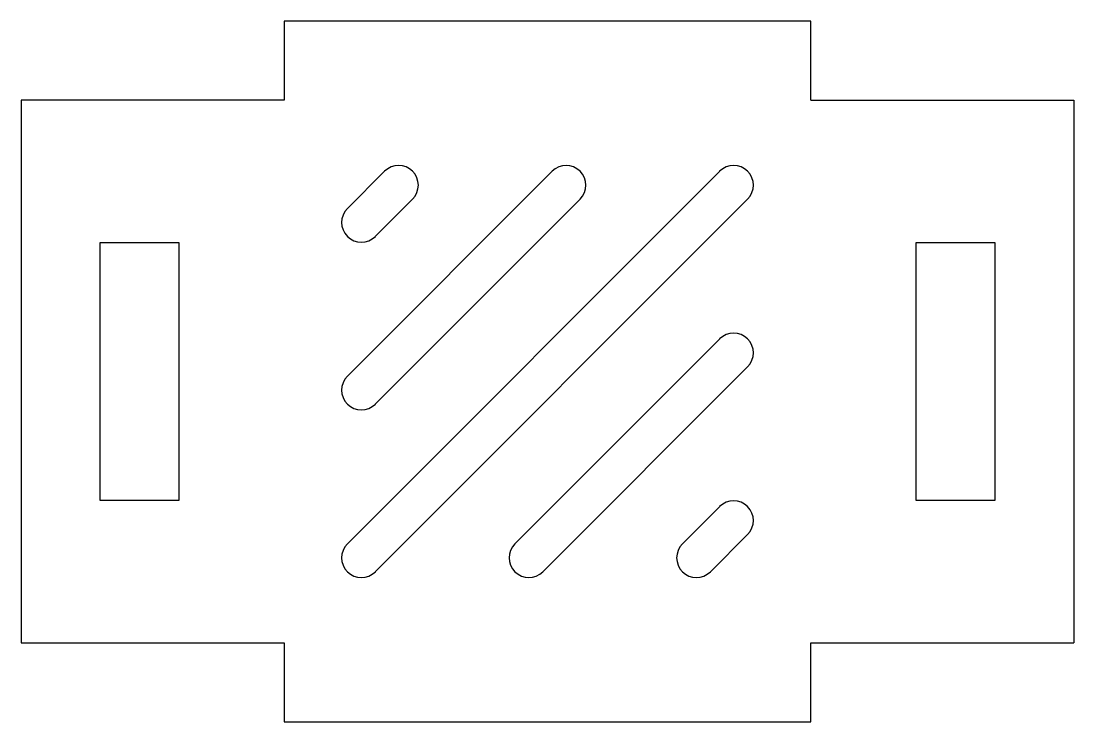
# Model space of a CAD drawing. Extents: x 0 to 40, y 43 to 69.6.
import ezdxf

# ---------------------------------------------------------------- set-up
doc = ezdxf.new("R2010")
doc.units = 0
doc.layers.get('0').update_dxf_attribs({"linetype": 'continuous'})

# ---------------------------------------------------------------- blocks, each defined once
blk = doc.blocks.new('PAD001')
at = {"color": 0}
for p, q in [((30, 69.6), (10, 69.6)), ((10, 69.6), (10, 66.6)), ((30, 66.6), (30, 69.6)), ((10, 66.6), (0, 66.6)), ((0, 66.6), (0, 46)), ((30, 66.6), (40, 66.6)), ((40, 66.6), (40, 46)), ((12.399, 49.759), (26.541, 63.901)), ((12.399, 56.123), (20.177, 63.901)), ((12.399, 62.487), (13.813, 63.901)), ((13.459, 48.699), (27.601, 62.841)), ((13.459, 55.063), (21.237, 62.841)), ((13.459, 61.427), (14.873, 62.841)), ((3, 61.2), (6, 61.2)), ((3, 51.4), (3, 61.2)), ((6, 61.2), (6, 51.4)), ((34, 61.2), (37, 61.2)), ((34, 51.4), (34, 61.2)), ((37, 61.2), (37, 51.4)), ((18.763, 49.759), (26.541, 57.537)), ((19.823, 48.699), (27.601, 56.477)), ((6, 51.4), (3, 51.4)), ((37, 51.4), (34, 51.4)), ((25.127, 49.759), (26.541, 51.173)), ((26.187, 48.699), (27.601, 50.113)), ((0, 46), (10, 46)), ((10, 46), (10, 43)), ((30, 43), (30, 46)), ((30, 46), (40, 46)), ((10, 43), (30, 43))]:
    blk.add_line(p, q, dxfattribs=at)
for centre, start, end in [((14.343, 63.371), -45, 135), ((20.707, 63.371), -45, 135), ((27.071, 63.371), -45, 135), ((12.929, 61.957), 135, -45), ((27.071, 57.007), -45, 135), ((12.929, 55.593), 135, -45), ((27.071, 50.643), -45, 135), ((12.929, 49.229), 135, -45), ((19.293, 49.229), 135, -45), ((25.657, 49.229), 135, -45)]:
    blk.add_arc(centre, 0.75, start, end, dxfattribs=at)

msp = doc.modelspace()

# ---------------------------------------------------------------- block references
at = {"color": 0}
msp.add_blockref('PAD001', (0, 0), dxfattribs=at)

doc.saveas('drawing.dxf')
